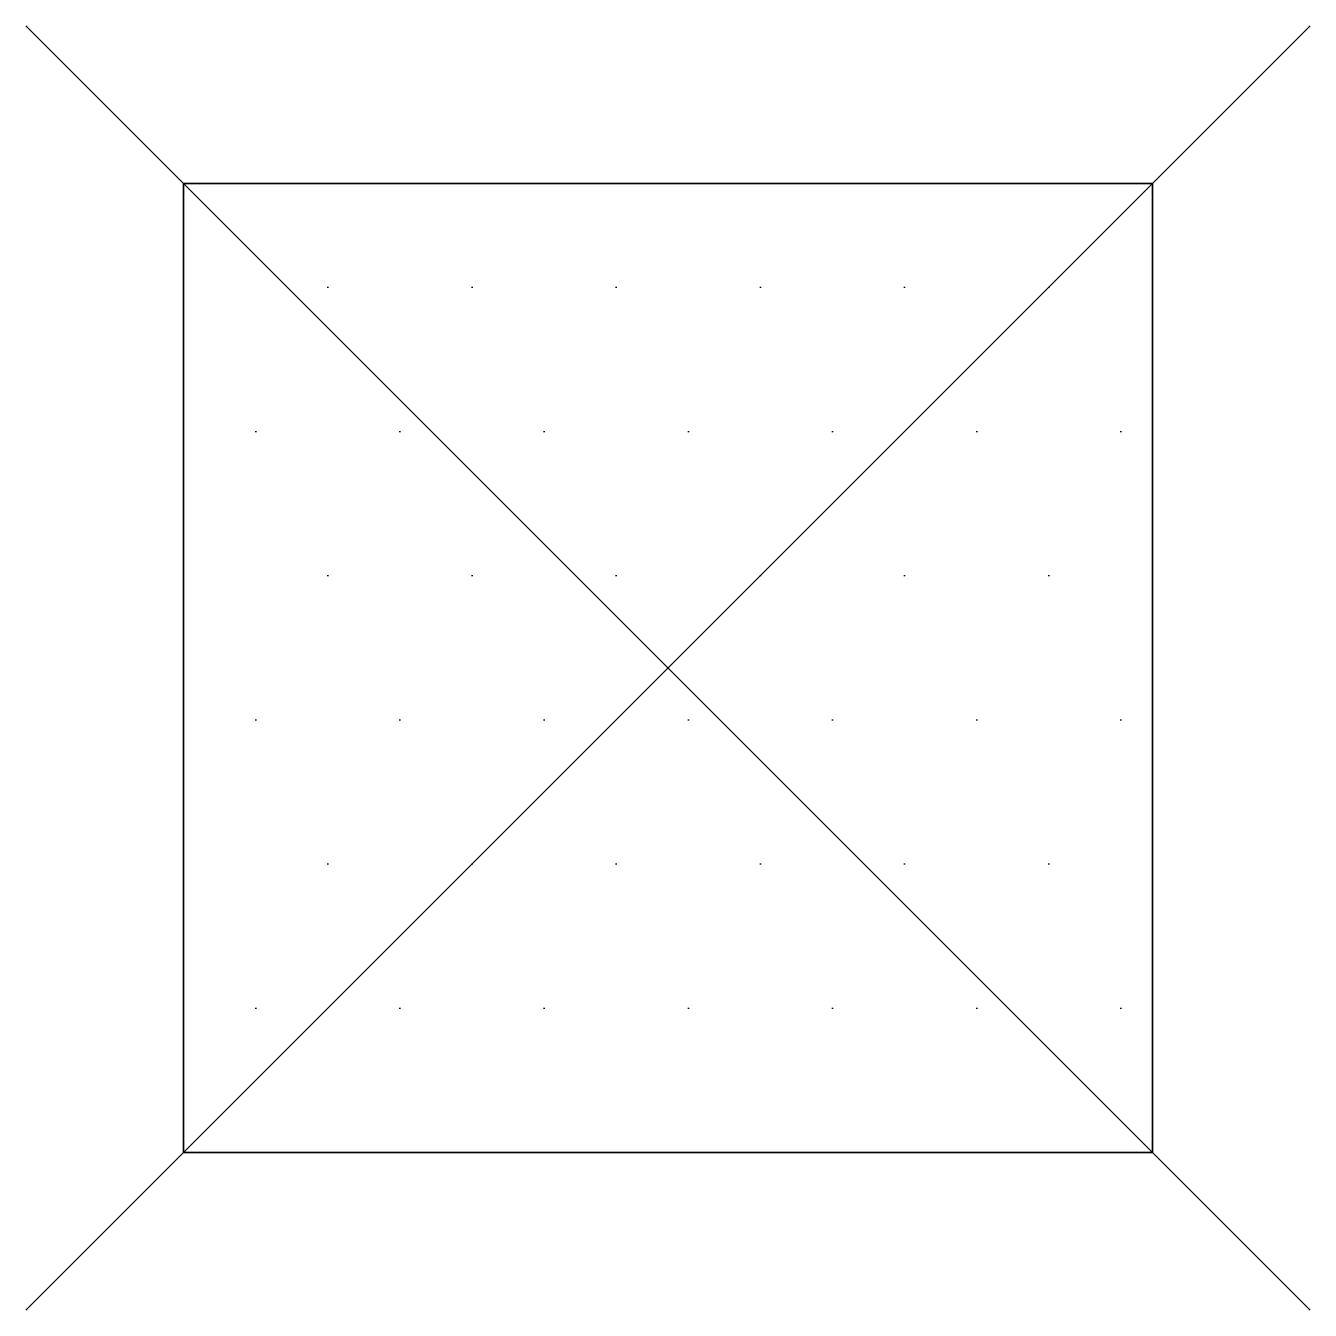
# Model space of a CAD drawing. Extents: x -2.65 to 2.65, y -2.65 to 2.65.
import ezdxf

# ---------------------------------------------------------------- set-up
doc = ezdxf.new("R2010")
doc.units = 0
doc.header["$LTSCALE"] = 0.2

msp = doc.modelspace()

# ---------------------------------------------------------------- hatches: boundary and pattern name
h = msp.add_hatch()
h.set_pattern_fill('DOTS', color=256, scale=0.375, style=0)
h.set_pattern_definition([(0, (-2, -2.00017), (0.297656, 0.59531), [0, -0.59531])])
h.paths.add_polyline_path([(2.0002, -2), (2, 2), (-2, 1.9998), (-1.9998, -2.0002)])

# ---------------------------------------------------------------- linework, layer by layer
at = {"flags": 128}
for points in [[(-2.6517, 2.6517), (2.6517, -2.6517)], [(2.6517, 2.6517), (-2.6517, -2.6517)]]:
    msp.add_lwpolyline(points, dxfattribs=at)
msp.add_lwpolyline([(-2, 2), (2, 2), (2, -2), (-2, -2)], close=True, dxfattribs=at)
at = {"lineweight": -3, "flags": 128}
msp.add_lwpolyline([(2.0002, -2), (2, 2), (-2, 1.9998), (-1.9998, -2.0002)], close=True, dxfattribs=at)

doc.saveas('drawing.dxf')
